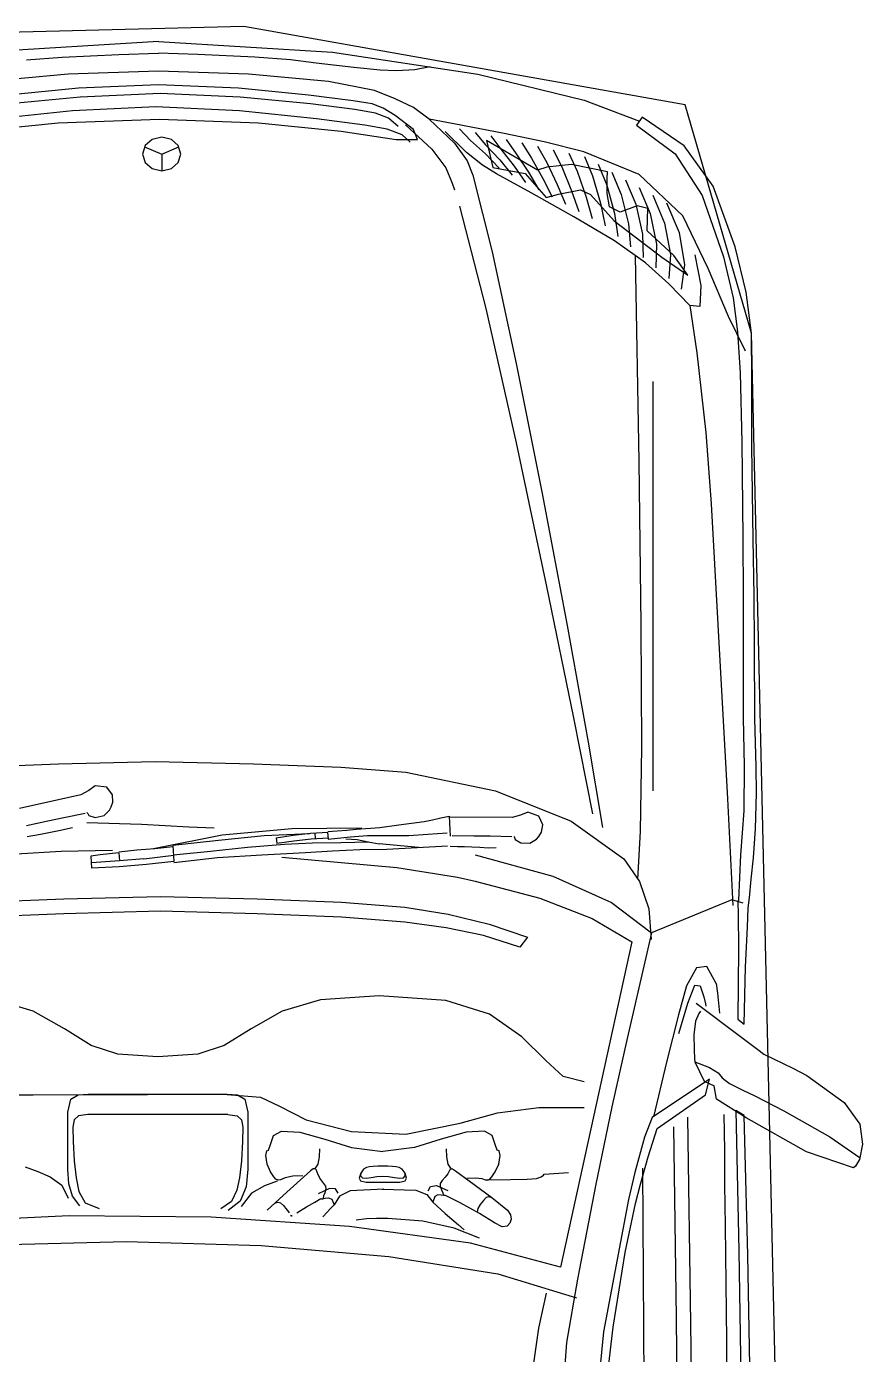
# Model space of a CAD drawing. Header units: millimetres. Extents: x 3923 to 4007, y 744 to 982.
# Drawn here: x 3950.817 to 3953.424, y 940.605 to 944.746 of the extents above; entities that cross this region are included whole.
import ezdxf

# ---------------------------------------------------------------- set-up
doc = ezdxf.new("R2010")
doc.units = ezdxf.units.MM
doc.header["$LTSCALE"] = 20
doc.layers.add('HIDROSSANITÁRIO', color=8, linetype='Continuous')

# ---------------------------------------------------------------- blocks, each defined once
blk = doc.blocks.new('Austin Mini dessus')
at = {"color": 8, "flags": 128}
for points in [[(1.1017, 3.2922), (1.1017, 3.0712)], [(1.2904, 3.0155), (1.3004, 3.222)], [(-0.4009, 3.1615), (-0.4139, 3.0323)], [(0.5909, 3.1628), (0.5858, 3.0317)], [(0.8014, 3.1546), (0.7962, 3.0235)], [(0.8194, 3.0235), (0.8246, 3.1546)], [(-0.5405, 2.876), (-0.5243, 3.1472)], [(-0.4897, 3.0166), (-0.4783, 3.1411)], [(-0.4326, 3.01), (-0.42, 3.129)], [(0.9712, 3.0712), (0.9535, 3.1308)], [(1.3356, 3.1305), (1.3308, 2.9266)], [(-0.4678, 3.0008), (-0.457, 3.1102)], [(-0.4541, 2.9981), (-0.4433, 3.1075)], [(0.6338, 2.997), (0.6553, 3.0927)], [(0.726, 3.0977), (0.7219, 3.0275)], [(-0.5121, 3.0818), (-0.5164, 3.0261)], [(0.6818, 3.0817), (0.6747, 3.0485)], [(0.6957, 3.0601), (0.6993, 3.0807)], [(0.9991, 3.0226), (0.9712, 3.0712)], [(1.1017, 3.0712), (1.1013, 2.893)], [(1.214, 3.084), (1.2213, 3.064)], [(0.6747, 3.0485), (0.6693, 3.0237)], [(0.6902, 3.0313), (0.6957, 3.0601)], [(1.2213, 3.064), (1.2296, 3.0447)], [(1.2296, 3.0447), (1.2425, 3.0269)], [(-0.5164, 3.0261), (-0.5207, 2.9376)], [(-0.4139, 3.0323), (-0.4198, 2.8742)], [(0.5858, 3.0317), (0.5818, 2.8809)], [(0.6693, 3.0237), (0.6625, 2.9905)], [(0.6853, 3.0102), (0.6902, 3.0313)], [(0.7219, 3.0275), (0.7205, 2.9476)], [(0.7962, 3.0235), (0.7923, 2.8727)], [(0.8155, 2.8727), (0.8194, 3.0235)], [(1.2425, 3.0269), (1.263, 3.0168)], [(-0.4943, 2.876), (-0.4897, 3.0166)], [(-0.4389, 2.8801), (-0.4326, 3.01)], [(1.0249, 2.9807), (0.9991, 3.0226)], [(1.1087, 3.0128), (1.1016, 3.0013)], [(1.1289, 3.0172), (1.1087, 3.0128)], [(1.2179, 3.0172), (1.1289, 3.0172)], [(1.1344, 3.0006), (1.1406, 3.0076)], [(1.1406, 3.0076), (1.1521, 3.0095)], [(1.1521, 3.0095), (1.1745, 3.009)], [(1.1745, 3.009), (1.2048, 3.0074)], [(1.2048, 3.0074), (1.2315, 3.0045)], [(1.2406, 3.0157), (1.2179, 3.0172)], [(1.2315, 3.0045), (1.2524, 3.0002)], [(1.2601, 3.01), (1.2406, 3.0157)], [(1.275, 2.9987), (1.2601, 3.01)], [(1.2927, 2.7938), (1.2904, 3.0155)], [(-0.473, 2.876), (-0.4678, 3.0008)], [(-0.4594, 2.8733), (-0.4541, 2.9981)], [(0.6202, 2.9747), (0.6273, 2.9847)], [(0.6273, 2.9847), (0.6338, 2.997)], [(0.6618, 2.9878), (0.6631, 2.986)], [(0.6631, 2.986), (0.6661, 2.9845)], [(0.6661, 2.9845), (0.6693, 2.9748)], [(0.677, 2.9877), (0.6796, 2.9022)], [(1.1016, 3.0013), (1.1008, 2.9854)], [(1.1008, 2.9854), (1.1008, 2.7686)], [(1.1326, 2.9863), (1.1344, 3.0006)], [(1.1326, 2.7677), (1.1326, 2.9863)], [(1.2524, 3.0002), (1.27, 2.9903)], [(1.27, 2.9903), (1.2792, 2.9682)], [(0.6221, 2.9567), (0.6202, 2.9747)], [(0.6693, 2.9748), (0.6662, 2.9608)], [(0.7259, 2.9524), (0.7277, 2.9669)], [(0.7277, 2.9669), (0.7297, 2.9812)], [(0.7297, 2.9812), (0.7484, 2.9804)], [(0.7369, 2.9367), (0.7402, 2.9806)], [(0.7461, 2.9374), (0.7484, 2.9804)], [(1.0386, 2.9396), (1.0249, 2.9807)], [(0.6341, 2.9475), (0.6221, 2.9567)], [(0.6455, 2.9473), (0.6341, 2.9475)], [(0.6529, 2.9495), (0.6455, 2.9473)], [(0.6577, 2.9524), (0.6529, 2.9495)], [(0.6662, 2.9608), (0.6577, 2.9524)], [(0.7244, 2.9379), (0.7259, 2.9524)], [(-0.5207, 2.9376), (-0.5227, 2.876)], [(0.7205, 2.9096), (0.7234, 2.9377)], [(0.7244, 2.9379), (0.7369, 2.9367)], [(0.7339, 2.8986), (0.7369, 2.9367)], [(0.7427, 2.8947), (0.7461, 2.9374)], [(1.0427, 2.877), (1.0386, 2.9396)], [(1.3308, 2.9266), (1.3369, 2.7159)], [(-0.3786, 2.8967), (-0.3653, 2.9008)], [(-0.3653, 2.9008), (-0.352, 2.8967)], [(0.6796, 2.9022), (0.6837, 2.8284)], [(0.718, 2.8814), (0.7205, 2.9096)], [(-0.4326, 2.7495), (-0.4389, 2.8801)], [(-0.3917, 2.8708), (-0.3881, 2.8859)], [(-0.3881, 2.8859), (-0.3786, 2.8967)], [(-0.3767, 2.8977), (-0.3653, 2.8708)], [(-0.352, 2.8967), (-0.3425, 2.8859)], [(-0.3425, 2.8859), (-0.3389, 2.8708)], [(0.5818, 2.8809), (0.5858, 2.7275)], [(0.7179, 2.8836), (0.6962, 2.7767)], [(0.7152, 2.8533), (0.718, 2.8814)], [(0.7339, 2.8986), (0.7283, 2.8522)], [(0.7381, 2.8519), (0.7427, 2.8947)], [(1.1013, 2.893), (1.1007, 2.7756)], [(-0.5405, 2.876), (-0.5243, 2.6047)], [(-0.5207, 2.8143), (-0.5227, 2.876)], [(-0.4897, 2.7353), (-0.4943, 2.876)], [(-0.4678, 2.7512), (-0.473, 2.876)], [(-0.4541, 2.7484), (-0.4594, 2.8733)], [(-0.4198, 2.8742), (-0.4139, 2.72)], [(-0.3881, 2.8557), (-0.3917, 2.8708)], [(-0.3653, 2.8708), (-0.3767, 2.844)], [(-0.3653, 2.8708), (-0.3389, 2.8708)], [(-0.3389, 2.8708), (-0.3425, 2.8557)], [(0.7923, 2.8727), (0.7962, 2.7218)], [(0.8194, 2.7218), (0.8155, 2.8727)], [(1.0386, 2.8145), (1.0427, 2.877)], [(-0.3786, 2.845), (-0.3881, 2.8557)], [(-0.3653, 2.8409), (-0.3786, 2.845)], [(-0.352, 2.845), (-0.3653, 2.8409)], [(-0.3425, 2.8557), (-0.352, 2.845)], [(0.7054, 2.7825), (0.7131, 2.8533)], [(0.7131, 2.8533), (0.7381, 2.8519)], [(0.7277, 2.8526), (0.7218, 2.7949)], [(0.7325, 2.784), (0.7401, 2.8518)], [(0.6837, 2.8284), (0.6857, 2.7893)], [(-0.5164, 2.7259), (-0.5207, 2.8143)], [(1.0249, 2.7734), (1.0386, 2.8145)], [(0.6962, 2.7767), (0.6866, 2.668)], [(0.6979, 2.7113), (0.7054, 2.7825)], [(0.7218, 2.7949), (0.7156, 2.7372)], [(0.7279, 2.7148), (0.7325, 2.784)], [(1.1007, 2.7756), (1.1055, 2.717)], [(1.268, 2.7619), (1.2795, 2.7785)], [(1.307, 2.578), (1.2927, 2.7938)], [(0.9991, 2.7314), (1.0249, 2.7734)], [(1.1008, 2.7686), (1.1016, 2.7527)], [(1.1326, 2.7677), (1.1344, 2.7534)], [(1.2505, 2.7536), (1.268, 2.7619)], [(1.2676, 2.7483), (1.2824, 2.7671)], [(-0.4783, 2.6109), (-0.4897, 2.7353)], [(-0.457, 2.6417), (-0.4678, 2.7512)], [(-0.4433, 2.639), (-0.4541, 2.7484)], [(-0.42, 2.6293), (-0.4326, 2.7495)], [(0.7156, 2.7372), (0.7107, 2.6794)], [(1.1016, 2.7527), (1.1087, 2.7412)], [(1.1087, 2.7412), (1.1289, 2.7368)], [(1.1289, 2.7368), (1.2179, 2.7368)], [(1.1344, 2.7534), (1.1406, 2.7464)], [(1.1406, 2.7464), (1.1521, 2.7446)], [(1.1521, 2.7446), (1.1745, 2.745)], [(1.1745, 2.745), (1.2048, 2.7466)], [(1.2048, 2.7466), (1.2315, 2.7495)], [(1.2179, 2.7368), (1.2453, 2.7392)], [(1.2315, 2.7495), (1.2505, 2.7536)], [(1.2453, 2.7392), (1.2676, 2.7483)], [(1.2551, 2.7309), (1.276, 2.7469)], [(-0.5121, 2.6701), (-0.5164, 2.7259)], [(-0.4139, 2.72), (-0.4009, 2.5911)], [(0.5858, 2.7275), (0.5909, 2.5917)], [(0.7244, 2.6467), (0.7279, 2.7148)], [(0.7962, 2.7218), (0.8014, 2.5907)], [(0.8246, 2.5907), (0.8194, 2.7218)], [(0.9712, 2.6829), (0.9991, 2.7314)], [(1.1055, 2.717), (1.1196, 2.6871)], [(1.2436, 2.7106), (1.2551, 2.7309)], [(1.3369, 2.7159), (1.3537, 2.5166)], [(0.6946, 2.6403), (0.6979, 2.7113)], [(0.701, 2.6926), (0.6971, 2.6657)], [(0.701, 2.6926), (0.7101, 2.6911)], [(1.1655, 2.6964), (1.1583, 2.6841)], [(1.1793, 2.701), (1.1655, 2.6964)], [(1.1879, 2.7044), (1.1793, 2.701)], [(1.1894, 2.7071), (1.1879, 2.7044)], [(1.1965, 2.7087), (1.1894, 2.7071)], [(1.2102, 2.7066), (1.1965, 2.7087)], [(1.2218, 2.7011), (1.2102, 2.7066)], [(1.2296, 2.696), (1.2218, 2.7011)], [(1.2336, 2.6927), (1.2296, 2.696)], [(1.235, 2.6895), (1.2336, 2.6927)], [(1.2364, 2.6909), (1.2436, 2.7106)], [(1.2586, 2.6815), (1.2815, 2.7064)], [(1.2705, 2.6928), (1.2693, 2.6894)], [(0.7063, 2.6647), (0.71, 2.6915)], [(0.7107, 2.6794), (0.709, 2.6356)], [(0.731, 2.6835), (0.7474, 2.5042)], [(0.9535, 2.6232), (0.9712, 2.6829)], [(1.1196, 2.6871), (1.1407, 2.6458)], [(1.1583, 2.6841), (1.1602, 2.6556)], [(1.2286, 2.6664), (1.2314, 2.6783)], [(1.2314, 2.6783), (1.2342, 2.6856)], [(1.2342, 2.6856), (1.235, 2.6895)], [(1.2344, 2.6544), (1.2586, 2.6815)], [(1.2693, 2.6894), (1.2703, 2.6857)], [(1.2703, 2.6857), (1.2746, 2.681)], [(1.2746, 2.681), (1.2785, 2.6776)], [(1.2785, 2.6776), (1.2823, 2.6745)], [(1.2823, 2.6745), (1.286, 2.6721)], [(-0.5068, 2.6299), (-0.5121, 2.6701)], [(0.6866, 2.668), (0.6857, 2.5588)], [(0.6971, 2.6657), (0.6937, 2.6386)], [(0.7033, 2.6376), (0.7063, 2.6647)], [(1.1602, 2.6556), (1.1712, 2.6165)], [(1.2206, 2.6388), (1.2344, 2.6544)], [(1.2283, 2.6506), (1.2286, 2.6664)], [(1.286, 2.6602), (1.2767, 2.6451)], [(1.2901, 2.67), (1.2902, 2.6692)], [(1.2903, 2.6674), (1.2901, 2.67)], [(1.2902, 2.6692), (1.2903, 2.6683)], [(1.2903, 2.6683), (1.2903, 2.6674)], [(-0.5002, 2.5714), (-0.5068, 2.6299)], [(-0.4482, 2.5725), (-0.457, 2.6417)], [(-0.4345, 2.5698), (-0.4433, 2.639)], [(0.6937, 2.6386), (0.692, 2.6115)], [(0.6934, 2.6323), (0.7028, 2.6314)], [(0.7015, 2.6106), (0.7033, 2.6376)], [(0.709, 2.6356), (0.7085, 2.5917)], [(0.7219, 2.6045), (0.7244, 2.6467)], [(1.1407, 2.6458), (1.1591, 2.5751)], [(1.2099, 2.6274), (1.2179, 2.6325)], [(1.2173, 2.6328), (1.2174, 2.6346)], [(1.2179, 2.6325), (1.2173, 2.6328)], [(1.2174, 2.6346), (1.2206, 2.6388)], [(1.2179, 2.6307), (1.226, 2.6273)], [(1.2691, 2.6322), (1.2637, 2.6225)], [(1.2767, 2.6451), (1.2691, 2.6322)], [(-0.4642, 2.5388), (-0.4783, 2.6109)], [(-0.4102, 2.5543), (-0.42, 2.6293)], [(0.6914, 2.6119), (0.6903, 2.5972)], [(0.6924, 2.6121), (0.7034, 2.6111)], [(0.7034, 2.6111), (0.6997, 2.5769)], [(0.9474, 2.5318), (0.9535, 2.6232)], [(1.1712, 2.6165), (1.184, 2.5749)], [(1.1861, 2.6248), (1.1983, 2.6254)], [(1.1983, 2.6254), (1.2099, 2.6274)], [(1.226, 2.6273), (1.234, 2.623)], [(1.234, 2.623), (1.2401, 2.6184)], [(1.2401, 2.6184), (1.2445, 2.6153)], [(1.2445, 2.6153), (1.2492, 2.6149)], [(1.2478, 2.609), (1.2564, 2.6266)], [(1.2492, 2.6149), (1.2546, 2.6166)], [(1.2546, 2.6166), (1.2595, 2.6184)], [(1.2595, 2.6184), (1.2623, 2.6189)], [(1.2623, 2.6189), (1.2632, 2.6189)], [(1.2632, 2.6157), (1.2624, 2.6105)], [(1.2624, 2.6105), (1.2647, 2.6055)], [(1.2639, 2.6197), (1.2632, 2.6157)], [(1.2637, 2.6225), (1.2638, 2.6219)], [(1.2638, 2.6219), (1.2639, 2.6197)], [(1.279, 2.6074), (1.285, 2.6129)], [(1.285, 2.6129), (1.2921, 2.6194)], [(-0.5243, 2.6047), (-0.4897, 2.3776)], [(-0.4009, 2.5911), (-0.3879, 2.5051)], [(0.5909, 2.5917), (0.5988, 2.49)], [(0.6903, 2.5972), (0.689, 2.5822)], [(0.7085, 2.5917), (0.7072, 2.5478)], [(0.7197, 2.5621), (0.7219, 2.6045)], [(0.8014, 2.5907), (0.8092, 2.4916)], [(0.8325, 2.4916), (0.8246, 2.5907)], [(1.2485, 2.5997), (1.2478, 2.609)], [(1.255, 2.5958), (1.2485, 2.5997)], [(1.2515, 2.5771), (1.2598, 2.5934)], [(1.2598, 2.5934), (1.2732, 2.6021)], [(1.2647, 2.6055), (1.2732, 2.6021)], [(1.2732, 2.6021), (1.279, 2.6074)], [(-0.4961, 2.5299), (-0.5002, 2.5714)], [(-0.4433, 2.5428), (-0.4482, 2.5725)], [(-0.429, 2.5374), (-0.4345, 2.5698)], [(0.689, 2.5822), (0.6878, 2.5675)], [(0.6997, 2.5769), (0.6975, 2.5497)], [(0.7026, 2.5837), (0.7038, 2.5662)], [(1.1591, 2.5751), (1.1632, 2.4901)], [(1.184, 2.5749), (1.1902, 2.5259)], [(1.2487, 2.5245), (1.2515, 2.5771)], [(1.3331, 2.3893), (1.307, 2.578)], [(-0.4038, 2.5192), (-0.4102, 2.5543)], [(0.6878, 2.5675), (0.6847, 2.5306)], [(0.6975, 2.5497), (0.6975, 2.5161)], [(0.7038, 2.5662), (0.7072, 2.5489)], [(0.7072, 2.5489), (0.7105, 2.5317)], [(0.7193, 2.5199), (0.7197, 2.5621)], [(1.2142, 2.5468), (1.2153, 2.5514)], [(1.2153, 2.5514), (1.218, 2.556)], [(1.218, 2.556), (1.2242, 2.5604)], [(1.2242, 2.5604), (1.2316, 2.5628)], [(1.2242, 2.5604), (1.2279, 2.5607)], [(1.2279, 2.5607), (1.2312, 2.5579)], [(1.2319, 2.5522), (1.2305, 2.5442)], [(1.2312, 2.5579), (1.2319, 2.5522)], [(1.2316, 2.5628), (1.2362, 2.5607)], [(1.2362, 2.5607), (1.2378, 2.5522)], [(1.2378, 2.5522), (1.2378, 2.4996)], [(1.2946, 2.5357), (1.2952, 2.5513)], [(1.2952, 2.5513), (1.2971, 2.5676)], [(-0.4951, 2.5046), (-0.4961, 2.5299)], [(-0.4511, 2.5067), (-0.4642, 2.5388)], [(-0.4368, 2.5257), (-0.4433, 2.5428)], [(-0.4211, 2.5171), (-0.429, 2.5374)], [(0.6847, 2.5306), (0.6807, 2.5008)], [(0.7164, 2.4705), (0.7105, 2.5317)], [(0.9547, 2.4275), (0.9474, 2.5318)], [(1.2129, 2.5259), (1.213, 2.5337)], [(1.213, 2.5337), (1.2135, 2.541)], [(1.2135, 2.541), (1.2142, 2.5468)], [(1.2293, 2.5353), (1.2287, 2.5263)], [(1.2287, 2.5263), (1.2293, 2.5172)], [(1.2305, 2.5442), (1.2293, 2.5353)], [(1.2487, 2.5272), (1.2506, 2.4745)], [(1.2945, 2.5182), (1.2946, 2.5357)], [(-0.4377, 2.4782), (-0.4511, 2.5067)], [(-0.4251, 2.5069), (-0.4368, 2.5257)], [(-0.4036, 2.4784), (-0.4251, 2.5069)], [(-0.4082, 2.5023), (-0.4211, 2.5171)], [(-0.3951, 2.4956), (-0.4038, 2.5192)], [(0.6975, 2.5161), (0.6972, 2.4854)], [(0.714, 2.4253), (0.7193, 2.5199)], [(1.184, 2.4768), (1.1902, 2.5259)], [(1.213, 2.5181), (1.2129, 2.5259)], [(1.2135, 2.5107), (1.213, 2.5181)], [(1.2142, 2.505), (1.2135, 2.5107)], [(1.2293, 2.5172), (1.2305, 2.5078)], [(1.2305, 2.5078), (1.2319, 2.4996)], [(1.2987, 2.4638), (1.2945, 2.5182)], [(1.3537, 2.5166), (1.3811, 2.3466)], [(-0.4965, 2.4761), (-0.4951, 2.5046)], [(-0.4106, 2.4907), (-0.373, 2.4496)], [(-0.3837, 2.4832), (-0.3951, 2.4956)], [(-0.3879, 2.5051), (-0.3881, 2.472)], [(0.5988, 2.49), (0.6278, 2.3505)], [(0.6807, 2.5008), (0.6754, 2.4613)], [(0.6972, 2.4854), (0.6952, 2.456)], [(0.7474, 2.5042), (0.7622, 2.4097)], [(0.8092, 2.4916), (0.8202, 2.4242)], [(0.8415, 2.4274), (0.8325, 2.4916)], [(1.1632, 2.4901), (1.1462, 2.4053)], [(1.2153, 2.5004), (1.2142, 2.505)], [(1.218, 2.4957), (1.2153, 2.5004)], [(1.2242, 2.4914), (1.218, 2.4957)], [(1.2316, 2.489), (1.2242, 2.4914)], [(1.2279, 2.4911), (1.2242, 2.4914)], [(1.2312, 2.4938), (1.2279, 2.4911)], [(1.2319, 2.4996), (1.2312, 2.4938)], [(1.2362, 2.4911), (1.2316, 2.489)], [(1.2378, 2.4996), (1.2362, 2.4911)], [(-0.5014, 2.4519), (-0.4965, 2.4761)], [(-0.4198, 2.4536), (-0.4377, 2.4782)], [(-0.3881, 2.472), (-0.4036, 2.4784)], [(1.1712, 2.4352), (1.184, 2.4768)], [(1.2506, 2.4745), (1.2571, 2.4576)], [(-0.4198, 2.4536), (-0.3822, 2.4143)], [(-0.4126, 2.4151), (-0.4198, 2.4536)], [(-0.373, 2.4496), (-0.3435, 2.4277)], [(0.673, 2.4486), (0.6699, 2.4354)], [(0.6754, 2.4613), (0.673, 2.4486)], [(0.6952, 2.456), (0.6932, 2.4254)], [(1.2447, 2.4518), (1.2434, 2.4425)], [(1.2514, 2.4554), (1.2447, 2.4518)], [(1.2571, 2.4576), (1.2692, 2.4481)], [(1.2579, 2.4403), (1.2605, 2.4451)], [(1.2605, 2.4451), (1.2692, 2.4481)], [(1.2692, 2.4481), (1.287, 2.4285)], [(1.3098, 2.4149), (1.2987, 2.4638)], [(-0.3677, 2.3955), (-0.4003, 2.4288)], [(-0.3435, 2.4277), (-0.32, 2.4176)], [(0.6699, 2.4354), (0.6674, 2.4227)], [(0.6674, 2.4227), (0.6984, 2.421)], [(0.8202, 2.4242), (0.8359, 2.3599)], [(0.8536, 2.369), (0.8415, 2.4274)], [(0.9762, 2.3595), (0.9547, 2.4275)], [(1.1602, 2.3961), (1.1712, 2.4352)], [(1.1861, 2.427), (1.1983, 2.4265)], [(1.1983, 2.4265), (1.21, 2.4246)], [(1.21, 2.4246), (1.2177, 2.4194)], [(1.2178, 2.4212), (1.2248, 2.4245)], [(1.2248, 2.4245), (1.2303, 2.429)], [(1.2303, 2.429), (1.2352, 2.4335)], [(1.2352, 2.4335), (1.2399, 2.4364)], [(1.2399, 2.4364), (1.2445, 2.4366)], [(1.2434, 2.4425), (1.2511, 2.4245)], [(1.2445, 2.4366), (1.2498, 2.4346)], [(1.2498, 2.4346), (1.2546, 2.4325)], [(1.2546, 2.4325), (1.2574, 2.4319)], [(1.2574, 2.4319), (1.2583, 2.4319)], [(1.2585, 2.435), (1.2579, 2.4403)], [(1.259, 2.431), (1.2585, 2.435)], [(1.2586, 2.4282), (1.2588, 2.4289)], [(1.2704, 2.4052), (1.2586, 2.4282)], [(1.2588, 2.4289), (1.259, 2.431)], [(1.287, 2.4285), (1.3044, 2.4082)], [(-0.3975, 2.3367), (-0.4126, 2.4151)], [(-0.4043, 2.4065), (-0.3863, 2.3895)], [(-0.3822, 2.4143), (-0.3546, 2.3944)], [(-0.32, 2.4176), (-0.3092, 2.4141)], [(-0.2838, 2.4064), (-0.1243, 2.3655)], [(0.6695, 2.3245), (0.669, 2.4226)], [(0.6972, 2.4178), (0.6978, 2.3839)], [(0.715, 2.4096), (0.7145, 2.4208)], [(0.7153, 2.3984), (0.715, 2.4096)], [(0.7622, 2.4097), (0.7686, 2.3821)], [(1.1462, 2.4053), (1.1298, 2.3473)], [(1.2177, 2.4194), (1.2172, 2.4191)], [(1.2172, 2.4191), (1.2172, 2.4174)], [(1.2172, 2.4174), (1.2201, 2.4129)], [(1.2201, 2.4129), (1.2359, 2.3915)], [(1.2871, 2.3751), (1.2704, 2.4052)], [(1.3044, 2.4082), (1.3122, 2.3989)], [(1.3256, 2.3754), (1.3098, 2.4149)], [(-0.3989, 2.3821), (-0.3794, 2.3657)], [(-0.3863, 2.3895), (-0.3657, 2.3661)], [(-0.3478, 2.3704), (-0.3677, 2.3955)], [(-0.3546, 2.3944), (-0.3323, 2.3856)], [(-0.3323, 2.3856), (-0.2128, 2.3556)], [(0.6978, 2.3839), (0.6981, 2.3586)], [(0.7156, 2.3872), (0.7153, 2.3984)], [(0.7163, 2.3745), (0.7156, 2.3872)], [(0.7276, 2.3821), (0.761, 2.261)], [(0.7686, 2.3821), (0.7952, 2.2812)], [(1.1583, 2.3676), (1.1602, 2.3961)], [(1.2319, 2.3948), (1.2313, 2.3807)], [(1.2359, 2.3915), (1.262, 2.3561)], [(1.3706, 2.2486), (1.3331, 2.3893)], [(-0.4897, 2.3776), (-0.4494, 2.2119)], [(-0.3864, 2.3641), (-0.3443, 2.3544)], [(-0.3402, 2.2847), (-0.3864, 2.3641)], [(-0.3794, 2.3657), (-0.3561, 2.3436)], [(-0.3657, 2.3661), (-0.3434, 2.3447)], [(-0.3346, 2.3489), (-0.3478, 2.3704)], [(-0.1243, 2.3655), (0.085, 2.3182)], [(0.717, 2.3616), (0.7163, 2.3745)], [(0.7167, 2.349), (0.717, 2.3616)], [(0.8715, 2.3124), (0.8536, 2.369)], [(1.1655, 2.3554), (1.1583, 2.3676)], [(1.2313, 2.3807), (1.2324, 2.3718)], [(1.2324, 2.3718), (1.2342, 2.3662)], [(1.235, 2.3623), (1.2336, 2.3591)], [(1.2342, 2.3662), (1.234, 2.3268)], [(1.2342, 2.3662), (1.235, 2.3623)], [(1.2607, 2.3612), (1.2619, 2.3648)], [(1.2617, 2.3576), (1.2607, 2.3612)], [(1.2619, 2.3648), (1.2664, 2.3692)], [(1.2664, 2.3692), (1.2729, 2.3742)], [(1.2729, 2.3742), (1.279, 2.3779)], [(1.279, 2.3779), (1.2846, 2.3787)], [(1.3014, 2.3519), (1.2871, 2.3751)], [(-0.3935, 2.3577), (-0.3726, 2.3419)], [(-0.3726, 2.3419), (-0.3464, 2.3212)], [(-0.3561, 2.3436), (-0.3321, 2.324)], [(-0.3443, 2.3544), (-0.3348, 2.3038)], [(-0.3048, 2.2947), (-0.3346, 2.3489)], [(-0.2128, 2.3556), (-0.0386, 2.3181)], [(0.6278, 2.3505), (0.675, 2.2324)], [(0.6981, 2.3586), (0.6989, 2.3247)], [(0.8359, 2.3599), (0.8558, 2.3002)], [(1.0114, 2.309), (0.9762, 2.3595)], [(1.1298, 2.3473), (1.1216, 2.2828)], [(1.1793, 2.3508), (1.1655, 2.3554)], [(1.1879, 2.3474), (1.1793, 2.3508)], [(1.1894, 2.3447), (1.1879, 2.3474)], [(1.1965, 2.3431), (1.1894, 2.3447)], [(1.2102, 2.3451), (1.1965, 2.3431)], [(1.2218, 2.3507), (1.2102, 2.3451)], [(1.2296, 2.3558), (1.2218, 2.3507)], [(1.2336, 2.3591), (1.2296, 2.3558)], [(1.262, 2.3561), (1.2817, 2.3316)], [(1.3075, 2.3397), (1.3014, 2.3519)], [(1.3811, 2.3466), (1.4186, 2.2238)], [(-0.3843, 2.2744), (-0.3975, 2.3367)], [(-0.3881, 2.3334), (-0.3657, 2.3181)], [(-0.3464, 2.3212), (-0.3209, 2.3033)], [(0.6659, 2.3111), (0.6695, 2.3245)], [(0.6989, 2.3218), (0.7006, 2.3204)], [(0.7006, 2.3204), (0.7038, 2.3197)], [(0.7038, 2.3197), (0.7091, 2.3109)], [(1.234, 2.3268), (1.2334, 2.3009)], [(1.2817, 2.3316), (1.2889, 2.3268)], [(1.2889, 2.3268), (1.2958, 2.3258)], [(1.2958, 2.3258), (1.3019, 2.3278)], [(1.3019, 2.3278), (1.3066, 2.3322)], [(1.3066, 2.3322), (1.3075, 2.3397)], [(-0.3827, 2.309), (-0.3589, 2.2942)], [(-0.3657, 2.3181), (-0.3368, 2.2988)], [(-0.3368, 2.2988), (-0.3096, 2.2826)], [(-0.3348, 2.3038), (-0.2973, 2.271)], [(-0.0386, 2.3181), (0.1643, 2.2777)], [(0.085, 2.3182), (0.3093, 2.2706)], [(0.6613, 2.2997), (0.6659, 2.3111)], [(0.6672, 2.2826), (0.6613, 2.2997)], [(0.7091, 2.3109), (0.7093, 2.2966)], [(0.8558, 2.3002), (0.8715, 2.3124)], [(1.0484, 2.2716), (1.0114, 2.309)], [(1.2334, 2.3009), (1.2323, 2.2864)], [(-0.3774, 2.2846), (-0.352, 2.2704)], [(-0.3589, 2.2942), (-0.3272, 2.2763)], [(-0.3449, 2.2704), (-0.3402, 2.2847)], [(-0.2675, 2.228), (-0.3048, 2.2947)], [(0.6809, 2.2764), (0.6672, 2.2826)], [(0.6921, 2.2787), (0.6809, 2.2764)], [(0.6988, 2.2826), (0.6921, 2.2787)], [(0.7029, 2.2864), (0.6988, 2.2826)], [(0.7093, 2.2966), (0.7029, 2.2864)], [(0.7952, 2.2812), (0.8271, 2.1996)], [(1.1216, 2.2828), (1.1216, 2.212)], [(1.2299, 2.279), (1.2269, 2.2752)], [(1.2323, 2.2864), (1.2299, 2.279)], [(1.4113, 2.2714), (1.4655, 2.2834)], [(1.4655, 2.2834), (1.5384, 2.2936)], [(-0.3686, 2.2124), (-0.3843, 2.2744)], [(-0.372, 2.2602), (-0.3452, 2.2466)], [(-0.352, 2.2704), (-0.3175, 2.2539)], [(-0.3489, 2.2319), (-0.3449, 2.2704)], [(-0.3272, 2.2763), (-0.2983, 2.2619)], [(-0.2973, 2.271), (-0.3028, 2.2519)], [(0.1643, 2.2777), (0.3699, 2.2387)], [(0.3093, 2.2706), (0.5139, 2.2288)], [(0.761, 2.261), (0.8021, 2.1691)], [(1.0731, 2.2446), (1.0484, 2.2716)], [(1.2254, 2.2741), (1.2227, 2.2366)], [(1.2269, 2.2752), (1.2254, 2.2741)], [(-0.3452, 2.2466), (-0.3079, 2.2315)], [(-0.3175, 2.2539), (-0.287, 2.2412)], [(-0.3028, 2.2519), (-0.3094, 2.2175)], [(0.3699, 2.2387), (0.552, 2.2057)], [(0.8634, 2.1376), (1.3706, 2.2486)], [(1.0817, 2.212), (1.0731, 2.2446)], [(1.3891, 2.2224), (1.4881, 2.2396)], [(1.4881, 2.2396), (1.6349, 2.2506)], [(-0.3666, 2.2358), (-0.3383, 2.2228)], [(-0.3375, 2.1754), (-0.3489, 2.2319)], [(-0.3383, 2.2228), (-0.2982, 2.209)], [(-0.3094, 2.2175), (-0.3021, 2.202)], [(-0.3079, 2.2315), (-0.2757, 2.2204)], [(-0.2299, 2.1644), (-0.2675, 2.228)], [(0.5139, 2.2288), (0.6638, 2.199)], [(0.675, 2.2324), (0.7337, 2.1502)], [(1.2411, 2.1935), (1.3891, 2.2224)], [(-0.4494, 2.2119), (-0.4163, 2.1254)], [(-0.3332, 2.1259), (-0.3686, 2.2124)], [(-0.3612, 2.2114), (-0.3315, 2.199)], [(-0.3315, 2.199), (-0.2886, 2.1866)], [(-0.3021, 2.202), (-0.261, 2.1651)], [(-0.2982, 2.209), (-0.2645, 2.1997)], [(0.552, 2.2057), (0.6848, 2.1831)], [(0.8271, 2.1996), (0.8634, 2.1376)], [(1.4713, 2.1819), (1.6721, 2.2014)], [(-0.3492, 2.1901), (-0.3167, 2.1765)], [(-0.3267, 2.1761), (-0.3375, 2.1754)], [(-0.3036, 2.1762), (-0.3267, 2.1761)], [(-0.3167, 2.1765), (-0.2725, 2.1648)], [(-0.2827, 2.1724), (-0.3036, 2.1762)], [(-0.2886, 2.1866), (-0.2532, 2.179)], [(1.1207, 2.1686), (1.2411, 2.1935)], [(1.2652, 2.143), (1.4713, 2.1819)], [(1.606, 2.1833), (1.4643, 2.1668)], [(-0.3372, 2.1687), (-0.3019, 2.154)], [(-0.3019, 2.154), (-0.2565, 2.1429)], [(-0.2847, 2.1294), (-0.2744, 2.1557)], [(-0.2744, 2.1557), (-0.2827, 2.1724)], [(-0.2725, 2.1648), (-0.2368, 2.1592)], [(-0.261, 2.1651), (-0.2046, 2.0909)], [(-0.1958, 2.1163), (-0.2299, 2.1644)], [(0.8021, 2.1691), (0.849, 2.1068)], [(1.0142, 2.1447), (1.1207, 2.1686)], [(1.4643, 2.1668), (1.3475, 2.1478)], [(-0.3251, 2.1474), (-0.2871, 2.1315)], [(-0.2565, 2.1429), (-0.2204, 2.1395)], [(0.7337, 2.1502), (0.769, 2.1254)], [(0.9014, 2.1189), (1.0142, 2.1447)], [(1.2232, 2.1328), (1.2652, 2.143)], [(1.3475, 2.1478), (1.2712, 2.132)], [(-0.4226, 2.1216), (-0.4101, 2.1302)], [(-0.3778, 2.0561), (-0.4226, 2.1216)], [(-0.4101, 2.1302), (-0.3656, 2.0699)], [(-0.269, 2.0579), (-0.3332, 2.1259)], [(-0.3131, 2.126), (-0.2723, 2.109)], [(-0.2871, 2.1315), (-0.2405, 2.1211)], [(-0.2803, 2.1124), (-0.2847, 2.1294)], [(-0.2456, 2.1137), (-0.2803, 2.1124)], [(-0.2071, 2.072), (-0.2456, 2.1137)], [(-0.2405, 2.1211), (-0.204, 2.1197)], [(-0.2069, 2.1325), (0.1144, 2.1265)], [(-0.1629, 2.08), (-0.1958, 2.1163)], [(0.1144, 2.1265), (0.369, 2.1233)], [(0.369, 2.1233), (0.5603, 2.1227)], [(0.5603, 2.1227), (0.6914, 2.1247)], [(0.6914, 2.1247), (0.7656, 2.1289)], [(0.769, 2.1254), (0.8118, 2.1109)], [(0.849, 2.1068), (0.9014, 2.1189)], [(1.1373, 2.1061), (1.1678, 2.118)], [(1.1985, 2.1123), (1.1544, 2.0979)], [(1.1678, 2.118), (1.2232, 2.1328)], [(1.241, 2.1243), (1.1985, 2.1123)], [(1.216, 2.1209), (1.5491, 2.1189)], [(1.2712, 2.132), (1.241, 2.1243)], [(-0.301, 2.1047), (-0.2575, 2.0865)], [(-0.2723, 2.109), (-0.2245, 2.0993)], [(-0.2245, 2.0993), (-0.1876, 2.0999)], [(0.6276, 2.1045), (-0.0104, 2.1045)], [(0.7979, 1.9816), (0.849, 2.1068)], [(0.8118, 2.1109), (0.8596, 2.1076)], [(1.0511, 2.0835), (1.1363, 2.104)], [(1.0772, 2.0166), (1.1373, 2.1061)], [(1.1544, 2.0979), (1.1018, 2.0227)], [(-0.289, 2.0833), (-0.2428, 2.064)], [(-0.2575, 2.0865), (-0.2084, 2.0774)], [(-0.2084, 2.0774), (-0.1711, 2.0801)], [(-0.1762, 2.0504), (-0.2071, 2.072)], [(-0.2046, 2.0909), (-0.1762, 2.0504)], [(-0.1288, 2.0473), (-0.1629, 2.08)], [(0.9769, 2.0648), (1.0511, 2.0835)], [(1.1518, 2.0725), (1.4497, 2.0682)], [(-0.3153, 2.0107), (-0.3778, 2.0561)], [(-0.3656, 2.0699), (-0.3005, 2.0279)], [(-0.1866, 2.0184), (-0.269, 2.0579)], [(-0.2428, 2.064), (-0.1924, 2.0556)], [(-0.1924, 2.0556), (-0.1547, 2.0604)], [(0.9036, 2.0367), (0.932, 2.0521)], [(0.959, 2.0503), (0.9308, 2.0393)], [(0.932, 2.0521), (0.9769, 2.0648)], [(1.006, 2.0645), (0.959, 2.0503)], [(1.1368, 2.0506), (1.4588, 2.0461)], [(1.4497, 2.0682), (1.6696, 2.0663)], [(-0.2082, 2.0394), (-0.1605, 2.0298)], [(-0.1605, 2.0298), (-0.1273, 2.0313)], [(-0.1288, 2.0473), (-0.0554, 2.0362)], [(-0.1273, 2.0313), (-0.1288, 2.0473)], [(-0.0554, 2.0362), (0.0688, 2.0223)], [(0.9015, 2.0205), (0.9036, 2.0367)], [(0.9308, 2.0393), (0.932, 2.031)], [(0.932, 2.031), (0.9488, 2.0255)], [(0.9589, 2.0374), (1.0093, 1.97)], [(0.9712, 2.0303), (0.975, 2.0331)], [(0.975, 2.0331), (0.9869, 2.0382)], [(0.9869, 2.0382), (1.0083, 2.0409)], [(1.0083, 2.0409), (1.031, 2.0405)], [(1.031, 2.0405), (1.0455, 2.0396)], [(1.0455, 2.0396), (1.0506, 2.0392)], [(1.0506, 2.0392), (1.0806, 2.025)], [(1.0506, 2.0392), (1.0594, 2.0164)], [(1.4588, 2.0461), (1.6944, 2.0429)], [(-0.2203, 1.9763), (-0.3153, 2.0107)], [(-0.3005, 2.0279), (-0.2047, 1.9948)], [(-0.1118, 1.9868), (-0.1866, 2.0184)], [(0.0688, 2.0223), (0.18, 2.0136)], [(0.18, 2.0136), (0.3684, 2.0036)], [(0.9284, 2.0063), (0.9015, 2.0205)], [(0.9488, 2.0255), (0.9598, 2.0229)], [(0.9598, 2.0229), (0.9637, 2.0221)], [(1.0594, 2.0164), (1.0677, 2.0031)], [(1.1018, 2.0227), (1.0772, 2.0166)], [(1.0806, 2.025), (1.0877, 2.0092)], [(1.1088, 2.0056), (1.0877, 2.0092)], [(-0.2047, 1.9948), (-0.141, 1.9797)], [(0.3684, 2.0036), (0.6405, 1.9886)], [(0.6405, 1.9886), (0.8064, 1.9798)], [(0.9284, 2.0063), (0.9435, 2.0041)], [(0.9435, 2.0041), (0.9588, 2.0023)], [(0.9588, 2.0023), (0.9744, 2.0007)], [(1.0677, 2.0031), (1.0753, 1.9968)], [(1.0753, 1.9968), (1.0842, 1.9851)], [(1.1378, 1.9593), (1.1088, 2.0056)], [(1.1323, 1.9939), (1.1889, 1.9933)], [(1.1889, 1.9933), (1.2417, 1.9931)], [(1.2417, 1.9931), (1.3059, 1.9922)], [(1.3059, 1.9922), (1.4847, 1.9901)], [(1.4847, 1.9901), (1.6616, 1.9901)], [(-0.1499, 1.9594), (-0.2203, 1.9763)], [(-0.141, 1.9797), (-0.088, 1.9728)], [(-0.0578, 1.9603), (-0.1118, 1.9868)], [(-0.088, 1.9728), (-0.0243, 1.9685)], [(-0.0243, 1.9685), (0.084, 1.9658)], [(0.6591, 1.9627), (0.7278, 1.9679)], [(0.7278, 1.9679), (0.7981, 1.971)], [(0.8032, 1.9639), (0.7979, 1.9816)], [(0.7981, 1.971), (0.7996, 1.9716)], [(0.7996, 1.9716), (0.8012, 1.972)], [(0.8012, 1.972), (0.803, 1.9721)], [(0.803, 1.9721), (0.8187, 1.9717)], [(0.8187, 1.9717), (0.8745, 1.9713)], [(0.8745, 1.9713), (0.9836, 1.9722)], [(0.9836, 1.9722), (0.9918, 1.9626)], [(1.0093, 1.97), (1.0326, 1.939)], [(1.0842, 1.9851), (1.0947, 1.9644)], [(1.1339, 1.9626), (1.1261, 1.9756)], [(1.1261, 1.9756), (1.3452, 1.9705)], [(1.3452, 1.9705), (1.6075, 1.9666)], [(-0.0857, 1.9511), (-0.1499, 1.9594)], [(-0.0153, 1.9503), (-0.0857, 1.9511)], [(0.0907, 1.9502), (-0.0153, 1.9503)], [(0.084, 1.9658), (0.2331, 1.9643)], [(0.2354, 1.9481), (0.0907, 1.9502)], [(0.2331, 1.9643), (0.3237, 1.9638)], [(0.3237, 1.9468), (0.2354, 1.9481)], [(0.3237, 1.9638), (0.3991, 1.9639)], [(0.3994, 1.9465), (0.3237, 1.9468)], [(0.3991, 1.9639), (0.5144, 1.9637)], [(0.5144, 1.9637), (0.5887, 1.9626)], [(0.5887, 1.9626), (0.6591, 1.9627)], [(0.7321, 1.9476), (0.6869, 1.9446)], [(0.7655, 1.9512), (0.7321, 1.9476)], [(0.7946, 1.9543), (0.7655, 1.9512)], [(0.8101, 1.9559), (0.7946, 1.9543)], [(0.8406, 1.9574), (0.8101, 1.9559)], [(0.902, 1.9603), (0.8406, 1.9574)], [(0.9918, 1.9626), (0.902, 1.9603)], [(1.0947, 1.9644), (1.1035, 1.9457)], [(1.3518, 1.9569), (1.1339, 1.9626)], [(1.1905, 1.8654), (1.1378, 1.9593)], [(1.6114, 1.9519), (1.3518, 1.9569)], [(0.5154, 1.9455), (0.3994, 1.9465)], [(0.5899, 1.9439), (0.5154, 1.9455)], [(0.6316, 1.9433), (0.5899, 1.9439)], [(0.6869, 1.9446), (0.6316, 1.9433)], [(1.0326, 1.939), (1.0383, 1.9315)], [(1.0383, 1.9315), (1.0455, 1.9166)], [(1.1035, 1.9457), (1.127, 1.9007)], [(1.0455, 1.9166), (1.0602, 1.8867)], [(1.0602, 1.8867), (1.0718, 1.8645)], [(1.127, 1.9007), (1.1671, 1.8287)], [(1.0718, 1.8645), (1.1137, 1.8064)], [(1.2159, 1.792), (1.1905, 1.8654)], [(1.1671, 1.8287), (1.2, 1.7814)], [(1.1137, 1.8064), (1.1476, 1.7819)], [(1.1476, 1.7819), (1.1788, 1.7779)], [(1.1788, 1.7779), (1.2025, 1.7823)], [(1.2025, 1.7823), (1.2133, 1.7887)], [(1.2133, 1.7887), (1.2159, 1.792)]]:
    blk.add_lwpolyline(points, dxfattribs=at)

msp = doc.modelspace()

# ---------------------------------------------------------------- linework, layer by layer
at = {"layer": 'HIDROSSANITÁRIO', "color": 8, "elevation": 5.2524}
msp.add_lwpolyline([(3952.6893, 935.6734), (3953.2411, 936.6321), (3953.1338, 941.3878), (3953.0779, 943.7898), (3952.8718, 944.5022), (3951.4942, 944.7465), (3950.5482, 944.7231), (3949.9001, 944.5171), (3949.5536, 944.2871), (3949.3874, 942.7124), (3949.3292, 938.168), (3949.4002, 936.8475), (3949.6828, 935.6095), (3950.3586, 935.5213), (3952.3422, 935.5227), (3952.6778, 935.6188), (3952.6893, 935.6734)], dxfattribs=at)

# ---------------------------------------------------------------- block references
at = {"layer": 'HIDROSSANITÁRIO', "color": 8, "xscale": -2, "yscale": 2, "zscale": 2, "rotation": 90}
msp.add_blockref('Austin Mini dessus', (3956.9801, 943.6184, 5.2524), dxfattribs=at)

doc.saveas('drawing.dxf')
